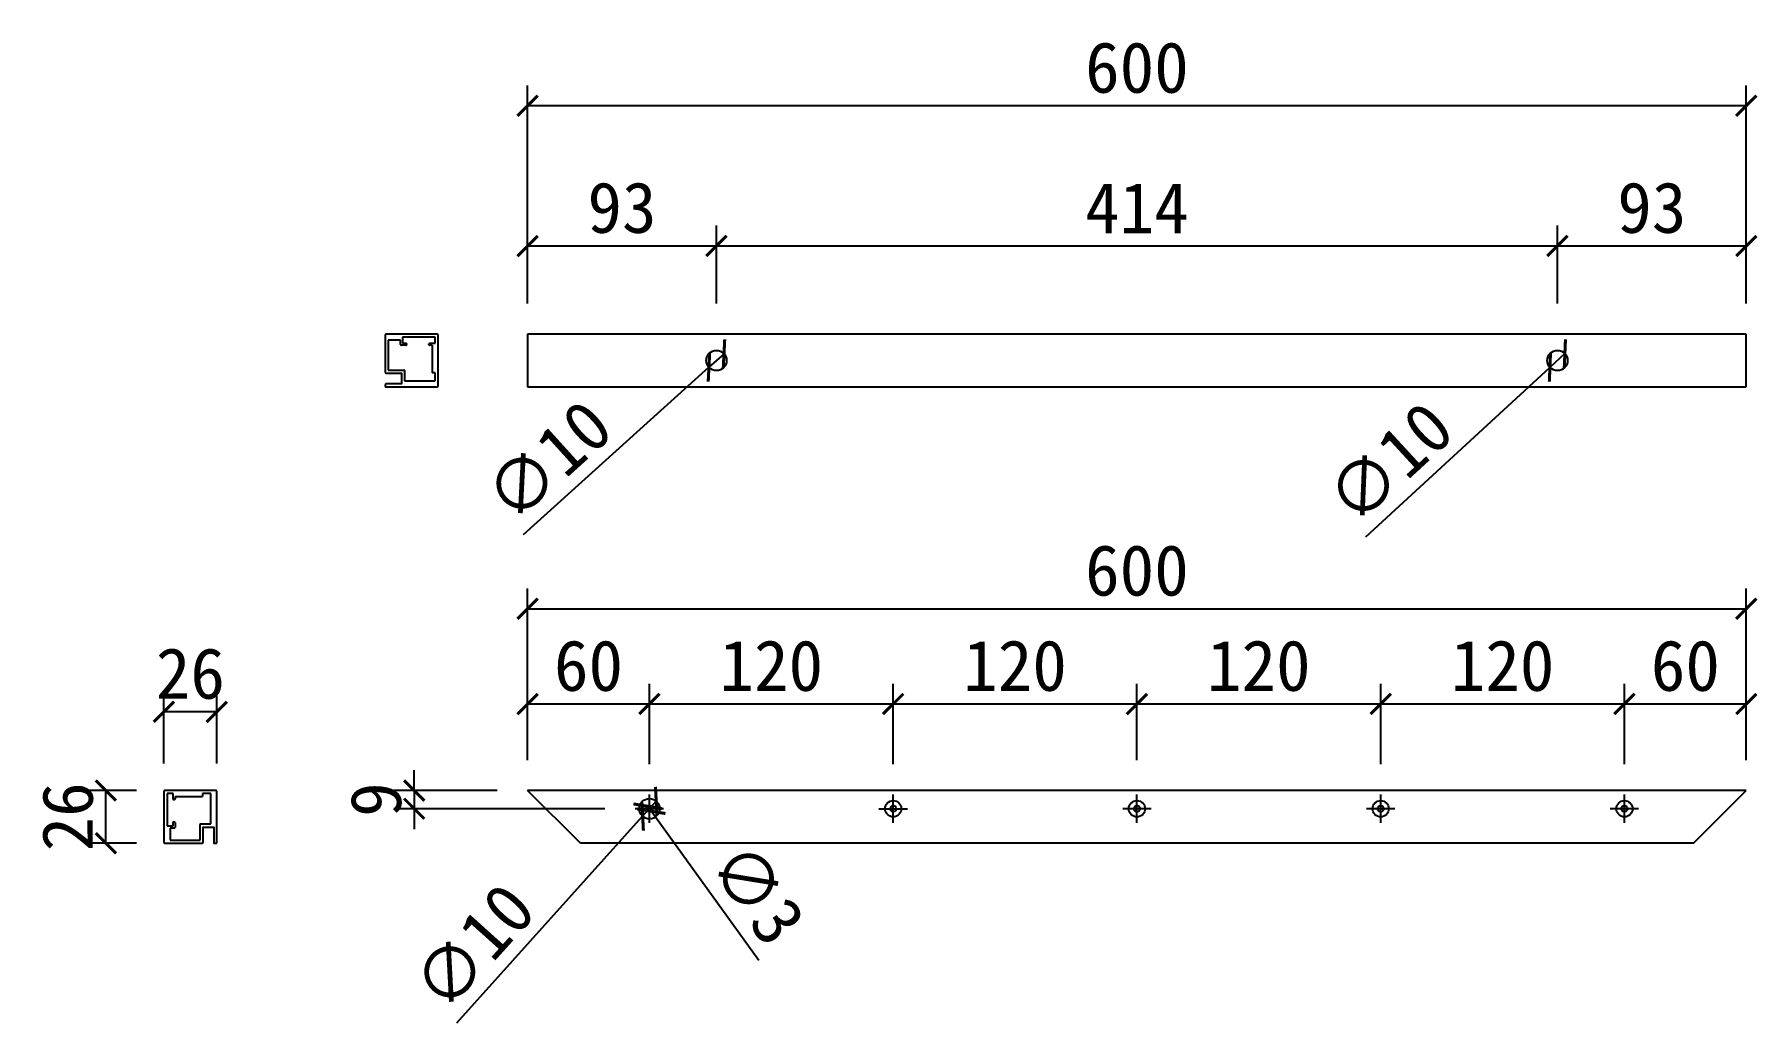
# Model space of a CAD drawing. Header units: millimetres. Extents: x -44117 to 256353, y -2095463 to 65325.
# Drawn here: x -28599 to -27751, y 29439 to 29926 of the extents above; entities that cross this region are included whole.
import ezdxf

# ---------------------------------------------------------------- set-up
doc = ezdxf.new("R2010")
doc.units = ezdxf.units.MM
doc.header["$LTSCALE"] = 10
doc.linetypes.add('CENTER', pattern=[50.8, 31.75, -6.35, 6.35, -6.35])
doc.layers.add('도면층2', color=3, linetype='CENTER')
doc.dimstyles.new('ISO-25', dxfattribs={"dimtxt": 2.5, "dimasz": 2.5, "dimexe": 1, "dimexo": 1, "dimtad": 1, "dimtxsty": 'Standard', "dimblk": 'ARCHTICK', "dimcen": 2.5, "dimadec": 0, "dimazin": 0, "dimtfac": 1, "dimtmove": 0, "dimatfit": 3, "dimfxl": 0, "dimarcsym": 0})

# ---------------------------------------------------------------- blocks, each defined once
blk = doc.blocks.new('_ArchTick')
at = {"color": 0, "linetype": 'ByBlock', "const_width": 0.15}
blk.add_lwpolyline([(-0.5, -0.5), (0.5, 0.5)], dxfattribs=at)
blk = doc.blocks.new('*D770')
at = {"color": 0, "lineweight": -2}
for p, q in [((-28535.74, 29566.75), (-28535.74, 29602.26)), ((-28509.74, 29566.75), (-28509.74, 29602.26)), ((-28509.74, 29592.26), (-28535.74, 29592.26))]:
    blk.add_line(p, q, dxfattribs=at)
at = {"layer": 'Defpoints', "color": 0}
for p in [(-28535.74, 29592.26), (-28535.74, 29551.75), (-28509.74, 29551.75)]:
    blk.add_point(p, dxfattribs=at)
at = {"color": 0, "lineweight": -2, "xscale": 10, "yscale": 10, "zscale": 10, "rotation": 180}
blk.add_blockref('_ArchTick', (-28535.74, 29592.26), dxfattribs=at)
at = {"color": 0, "lineweight": -2, "xscale": 10, "yscale": 10, "zscale": 10}
blk.add_blockref('_ArchTick', (-28509.74, 29592.26), dxfattribs=at)
at = {"color": 0, "insert": (-28522.74, 29611.01), "char_height": 25, "attachment_point": 5}
blk.add_mtext('26', dxfattribs=at)
blk = doc.blocks.new('*D771')
at = {"color": 0, "lineweight": -2}
for p, q in [((-28549.23, 29553.53), (-28574.34, 29553.53)), ((-28564.34, 29527.53), (-28564.34, 29553.53)), ((-28549.23, 29527.53), (-28574.34, 29527.53))]:
    blk.add_line(p, q, dxfattribs=at)
at = {"layer": 'Defpoints', "color": 0}
for p in [(-28564.34, 29553.53), (-28534.23, 29553.53), (-28534.23, 29527.53)]:
    blk.add_point(p, dxfattribs=at)
at = {"color": 0, "lineweight": -2, "xscale": 10, "yscale": 10, "zscale": 10}
for p, rotation in [((-28564.34, 29553.53), 90), ((-28564.34, 29527.53), 270)]:
    blk.add_blockref('_ArchTick', p, dxfattribs=dict(at, rotation=rotation))
at = {"color": 0, "insert": (-28583.09, 29540.53), "char_height": 25, "attachment_point": 5, "rotation": 90}
blk.add_mtext('26', dxfattribs=at)
blk = doc.blocks.new('*D772')
at = {"color": 0, "lineweight": -2}
for p, q in [((-28356.74, 29568.53), (-28356.74, 29653.05)), ((-27756.74, 29568.53), (-27756.74, 29653.05)), ((-28356.74, 29643.05), (-27756.74, 29643.05))]:
    blk.add_line(p, q, dxfattribs=at)
at = {"layer": 'Defpoints', "color": 0}
for p in [(-27756.74, 29643.05), (-28356.74, 29553.53), (-27756.74, 29553.53)]:
    blk.add_point(p, dxfattribs=at)
at = {"color": 0, "lineweight": -2, "xscale": 10, "yscale": 10, "zscale": 10, "rotation": 180}
blk.add_blockref('_ArchTick', (-28356.74, 29643.05), dxfattribs=at)
at = {"color": 0, "lineweight": -2, "xscale": 10, "yscale": 10, "zscale": 10}
blk.add_blockref('_ArchTick', (-27756.74, 29643.05), dxfattribs=at)
at = {"color": 0, "insert": (-28056.74, 29661.8), "char_height": 25, "attachment_point": 5}
blk.add_mtext('600', dxfattribs=at)
blk = doc.blocks.new('*D773')
at = {"color": 0, "lineweight": -2}
for p, q in [((-28412.53, 29553.53), (-28412.53, 29563.53)), ((-28371.74, 29553.53), (-28422.53, 29553.53)), ((-28412.53, 29553.53), (-28412.53, 29544.53)), ((-28318.74, 29544.53), (-28422.53, 29544.53)), ((-28412.53, 29544.53), (-28412.53, 29534.53))]:
    blk.add_line(p, q, dxfattribs=at)
at = {"layer": 'Defpoints', "color": 0}
for p in [(-28356.74, 29553.53), (-28412.53, 29544.53), (-28303.74, 29544.53)]:
    blk.add_point(p, dxfattribs=at)
at = {"color": 0, "lineweight": -2, "xscale": 10, "yscale": 10, "zscale": 10}
for p, rotation in [((-28412.53, 29553.53), 270), ((-28412.53, 29544.53), 90)]:
    blk.add_blockref('_ArchTick', p, dxfattribs=dict(at, rotation=rotation))
at = {"color": 0, "insert": (-28431.28, 29549.03), "char_height": 25, "attachment_point": 5, "rotation": 90}
blk.add_mtext('9', dxfattribs=at)
blk = doc.blocks.new('*D759')
at = {"color": 0, "lineweight": -2}
for p, q in [((-28297.62, 29545.75), (-28297.62, 29545.75)), ((-28297.62, 29545.75), (-28295.86, 29543.31)), ((-28242.95, 29469.81), (-28295.86, 29543.31))]:
    blk.add_line(p, q, dxfattribs=at)
at = {"layer": 'Defpoints', "color": 0}
for p in [(-28297.62, 29545.75), (-28295.86, 29543.31)]:
    blk.add_point(p, dxfattribs=at)
at = {"color": 0, "lineweight": -2, "xscale": 10, "yscale": 10, "zscale": 10}
for p, rotation in [((-28297.62, 29545.75), 305.7508162473641), ((-28295.86, 29543.31), 125.7508162473641)]:
    blk.add_blockref('_ArchTick', p, dxfattribs=dict(at, rotation=rotation))
at = {"color": 0, "insert": (-28243.56, 29502.75), "char_height": 25, "attachment_point": 5, "rotation": 305.75082}
blk.add_mtext('∅3', dxfattribs=at)
blk = doc.blocks.new('*D760')
at = {"color": 0, "lineweight": -2}
for p, q in [((-28356.74, 29568.53), (-28356.74, 29606.13)), ((-28296.74, 29566.53), (-28296.74, 29606.13)), ((-28356.74, 29596.13), (-28296.74, 29596.13))]:
    blk.add_line(p, q, dxfattribs=at)
at = {"layer": 'Defpoints', "color": 0}
for p in [(-28296.74, 29596.13), (-28356.74, 29553.53), (-28296.74, 29551.53)]:
    blk.add_point(p, dxfattribs=at)
at = {"color": 0, "lineweight": -2, "xscale": 10, "yscale": 10, "zscale": 10, "rotation": 180}
blk.add_blockref('_ArchTick', (-28356.74, 29596.13), dxfattribs=at)
at = {"color": 0, "lineweight": -2, "xscale": 10, "yscale": 10, "zscale": 10}
blk.add_blockref('_ArchTick', (-28296.74, 29596.13), dxfattribs=at)
at = {"color": 0, "insert": (-28326.74, 29614.88), "char_height": 25, "attachment_point": 5}
blk.add_mtext('60', dxfattribs=at)
blk = doc.blocks.new('*D761')
at = {"color": 0, "lineweight": -2}
for p, q in [((-28296.74, 29566.53), (-28296.74, 29606.13)), ((-28176.74, 29566.53), (-28176.74, 29606.13)), ((-28296.74, 29596.13), (-28176.74, 29596.13))]:
    blk.add_line(p, q, dxfattribs=at)
at = {"layer": 'Defpoints', "color": 0}
for p in [(-28176.74, 29596.13), (-28296.74, 29551.53), (-28176.74, 29551.53)]:
    blk.add_point(p, dxfattribs=at)
at = {"color": 0, "lineweight": -2, "xscale": 10, "yscale": 10, "zscale": 10, "rotation": 180}
blk.add_blockref('_ArchTick', (-28296.74, 29596.13), dxfattribs=at)
at = {"color": 0, "lineweight": -2, "xscale": 10, "yscale": 10, "zscale": 10}
blk.add_blockref('_ArchTick', (-28176.74, 29596.13), dxfattribs=at)
at = {"color": 0, "insert": (-28236.74, 29614.88), "char_height": 25, "attachment_point": 5}
blk.add_mtext('120', dxfattribs=at)
blk = doc.blocks.new('*D762')
at = {"color": 0, "lineweight": -2}
for p, q in [((-28176.74, 29566.53), (-28176.74, 29606.13)), ((-28056.74, 29568.53), (-28056.74, 29606.13)), ((-28176.74, 29596.13), (-28056.74, 29596.13))]:
    blk.add_line(p, q, dxfattribs=at)
at = {"layer": 'Defpoints', "color": 0}
for p in [(-28056.74, 29596.13), (-28176.74, 29551.53), (-28056.74, 29553.53)]:
    blk.add_point(p, dxfattribs=at)
at = {"color": 0, "lineweight": -2, "xscale": 10, "yscale": 10, "zscale": 10, "rotation": 180}
blk.add_blockref('_ArchTick', (-28176.74, 29596.13), dxfattribs=at)
at = {"color": 0, "lineweight": -2, "xscale": 10, "yscale": 10, "zscale": 10}
blk.add_blockref('_ArchTick', (-28056.74, 29596.13), dxfattribs=at)
at = {"color": 0, "insert": (-28116.74, 29614.88), "char_height": 25, "attachment_point": 5}
blk.add_mtext('120', dxfattribs=at)
blk = doc.blocks.new('*D763')
at = {"color": 0, "lineweight": -2}
for p, q in [((-28056.74, 29568.53), (-28056.74, 29606.13)), ((-27936.74, 29566.53), (-27936.74, 29606.13)), ((-28056.74, 29596.13), (-27936.74, 29596.13))]:
    blk.add_line(p, q, dxfattribs=at)
at = {"layer": 'Defpoints', "color": 0}
for p in [(-27936.74, 29596.13), (-28056.74, 29553.53), (-27936.74, 29551.53)]:
    blk.add_point(p, dxfattribs=at)
at = {"color": 0, "lineweight": -2, "xscale": 10, "yscale": 10, "zscale": 10, "rotation": 180}
blk.add_blockref('_ArchTick', (-28056.74, 29596.13), dxfattribs=at)
at = {"color": 0, "lineweight": -2, "xscale": 10, "yscale": 10, "zscale": 10}
blk.add_blockref('_ArchTick', (-27936.74, 29596.13), dxfattribs=at)
at = {"color": 0, "insert": (-27996.74, 29614.88), "char_height": 25, "attachment_point": 5}
blk.add_mtext('120', dxfattribs=at)
blk = doc.blocks.new('*D764')
at = {"color": 0, "lineweight": -2}
for p, q in [((-27936.74, 29566.53), (-27936.74, 29606.13)), ((-27816.74, 29566.53), (-27816.74, 29606.13)), ((-27936.74, 29596.13), (-27816.74, 29596.13))]:
    blk.add_line(p, q, dxfattribs=at)
at = {"layer": 'Defpoints', "color": 0}
for p in [(-27816.74, 29596.13), (-27936.74, 29551.53), (-27816.74, 29551.53)]:
    blk.add_point(p, dxfattribs=at)
at = {"color": 0, "lineweight": -2, "xscale": 10, "yscale": 10, "zscale": 10, "rotation": 180}
blk.add_blockref('_ArchTick', (-27936.74, 29596.13), dxfattribs=at)
at = {"color": 0, "lineweight": -2, "xscale": 10, "yscale": 10, "zscale": 10}
blk.add_blockref('_ArchTick', (-27816.74, 29596.13), dxfattribs=at)
at = {"color": 0, "insert": (-27876.74, 29614.88), "char_height": 25, "attachment_point": 5}
blk.add_mtext('120', dxfattribs=at)
blk = doc.blocks.new('*D765')
at = {"color": 0, "lineweight": -2}
for p, q in [((-27816.74, 29566.53), (-27816.74, 29606.13)), ((-27756.74, 29568.53), (-27756.74, 29606.13)), ((-27816.74, 29596.13), (-27756.74, 29596.13))]:
    blk.add_line(p, q, dxfattribs=at)
at = {"layer": 'Defpoints', "color": 0}
for p in [(-27756.74, 29596.13), (-27816.74, 29551.53), (-27756.74, 29553.53)]:
    blk.add_point(p, dxfattribs=at)
at = {"color": 0, "lineweight": -2, "xscale": 10, "yscale": 10, "zscale": 10, "rotation": 180}
blk.add_blockref('_ArchTick', (-27816.74, 29596.13), dxfattribs=at)
at = {"color": 0, "lineweight": -2, "xscale": 10, "yscale": 10, "zscale": 10}
blk.add_blockref('_ArchTick', (-27756.74, 29596.13), dxfattribs=at)
at = {"color": 0, "insert": (-27786.74, 29614.88), "char_height": 25, "attachment_point": 5}
blk.add_mtext('60', dxfattribs=at)
blk = doc.blocks.new('*D774')
at = {"color": 0, "lineweight": -2}
for p, q in [((-28293.4, 29548.25), (-28300.08, 29540.81)), ((-28293.4, 29548.25), (-28293.4, 29548.25)), ((-28391.53, 29439.13), (-28300.08, 29540.81))]:
    blk.add_line(p, q, dxfattribs=at)
at = {"layer": 'Defpoints', "color": 0}
for p in [(-28293.4, 29548.25), (-28300.08, 29540.81)]:
    blk.add_point(p, dxfattribs=at)
at = {"color": 0, "lineweight": -2, "xscale": 10, "yscale": 10, "zscale": 10}
for p, rotation in [((-28293.4, 29548.25), 228.0338680037764), ((-28300.08, 29540.81), 48.03386800377635)]:
    blk.add_blockref('_ArchTick', p, dxfattribs=dict(at, rotation=rotation))
at = {"color": 0, "insert": (-28383.18, 29476.45), "char_height": 25, "attachment_point": 5, "rotation": 48.03387}
blk.add_mtext('∅10', dxfattribs=at)
blk = doc.blocks.new('*D766')
at = {"color": 0, "lineweight": -2}
for p, q in [((-28260.03, 29768.65), (-28267.45, 29761.95)), ((-28260.03, 29768.65), (-28260.03, 29768.65)), ((-28358.66, 29679.56), (-28267.45, 29761.95))]:
    blk.add_line(p, q, dxfattribs=at)
at = {"layer": 'Defpoints', "color": 0}
for p in [(-28260.03, 29768.65), (-28267.45, 29761.95)]:
    blk.add_point(p, dxfattribs=at)
at = {"color": 0, "lineweight": -2, "xscale": 10, "yscale": 10, "zscale": 10}
for p, rotation in [((-28260.03, 29768.65), 222.0917507186768), ((-28267.45, 29761.95), 42.09175071867684)]:
    blk.add_blockref('_ArchTick', p, dxfattribs=dict(at, rotation=rotation))
at = {"color": 0, "insert": (-28346.49, 29715.82), "char_height": 25, "attachment_point": 5, "rotation": 42.09175}
blk.add_mtext('∅10', dxfattribs=at)
blk = doc.blocks.new('*D767')
at = {"color": 0, "lineweight": -2}
for p, q in [((-27846.06, 29768.68), (-27853.42, 29761.91)), ((-27846.06, 29768.68), (-27846.06, 29768.68)), ((-27944.09, 29678.46), (-27853.42, 29761.91))]:
    blk.add_line(p, q, dxfattribs=at)
at = {"layer": 'Defpoints', "color": 0}
for p in [(-27846.06, 29768.68), (-27853.42, 29761.91)]:
    blk.add_point(p, dxfattribs=at)
at = {"color": 0, "lineweight": -2, "xscale": 10, "yscale": 10, "zscale": 10}
for p, rotation in [((-27846.06, 29768.68), 222.6238443564663), ((-27853.42, 29761.91), 42.62384435646627)]:
    blk.add_blockref('_ArchTick', p, dxfattribs=dict(at, rotation=rotation))
at = {"color": 0, "insert": (-27932.26, 29714.83), "char_height": 25, "attachment_point": 5, "rotation": 42.62384}
blk.add_mtext('∅10', dxfattribs=at)
blk = doc.blocks.new('*D768')
at = {"color": 0, "lineweight": -2}
for p, q in [((-28356.74, 29793.3), (-28356.74, 29831.71)), ((-28263.74, 29793.3), (-28263.74, 29831.71)), ((-28356.74, 29821.71), (-28263.74, 29821.71))]:
    blk.add_line(p, q, dxfattribs=at)
at = {"layer": 'Defpoints', "color": 0}
for p in [(-28263.74, 29821.71), (-28356.74, 29778.3), (-28263.74, 29778.3)]:
    blk.add_point(p, dxfattribs=at)
at = {"color": 0, "lineweight": -2, "xscale": 10, "yscale": 10, "zscale": 10, "rotation": 180}
blk.add_blockref('_ArchTick', (-28356.74, 29821.71), dxfattribs=at)
at = {"color": 0, "lineweight": -2, "xscale": 10, "yscale": 10, "zscale": 10}
blk.add_blockref('_ArchTick', (-28263.74, 29821.71), dxfattribs=at)
at = {"color": 0, "insert": (-28310.24, 29840.46), "char_height": 25, "attachment_point": 5}
blk.add_mtext('93', dxfattribs=at)
blk = doc.blocks.new('*D757')
at = {"color": 0, "lineweight": -2}
for p, q in [((-28263.74, 29793.3), (-28263.74, 29831.71)), ((-27849.74, 29793.3), (-27849.74, 29831.71)), ((-28263.74, 29821.71), (-27849.74, 29821.71))]:
    blk.add_line(p, q, dxfattribs=at)
at = {"layer": 'Defpoints', "color": 0}
for p in [(-27849.74, 29821.71), (-28263.74, 29778.3), (-27849.74, 29778.3)]:
    blk.add_point(p, dxfattribs=at)
at = {"color": 0, "lineweight": -2, "xscale": 10, "yscale": 10, "zscale": 10, "rotation": 180}
blk.add_blockref('_ArchTick', (-28263.74, 29821.71), dxfattribs=at)
at = {"color": 0, "lineweight": -2, "xscale": 10, "yscale": 10, "zscale": 10}
blk.add_blockref('_ArchTick', (-27849.74, 29821.71), dxfattribs=at)
at = {"color": 0, "insert": (-28056.74, 29840.46), "char_height": 25, "attachment_point": 5}
blk.add_mtext('414', dxfattribs=at)
blk = doc.blocks.new('*D769')
at = {"color": 0, "lineweight": -2}
for p, q in [((-27849.74, 29793.3), (-27849.74, 29831.71)), ((-27756.74, 29793.3), (-27756.74, 29831.71)), ((-27849.74, 29821.71), (-27756.74, 29821.71))]:
    blk.add_line(p, q, dxfattribs=at)
at = {"layer": 'Defpoints', "color": 0}
for p in [(-27756.74, 29821.71), (-27849.74, 29778.3), (-27756.74, 29778.3)]:
    blk.add_point(p, dxfattribs=at)
at = {"color": 0, "lineweight": -2, "xscale": 10, "yscale": 10, "zscale": 10, "rotation": 180}
blk.add_blockref('_ArchTick', (-27849.74, 29821.71), dxfattribs=at)
at = {"color": 0, "lineweight": -2, "xscale": 10, "yscale": 10, "zscale": 10}
blk.add_blockref('_ArchTick', (-27756.74, 29821.71), dxfattribs=at)
at = {"color": 0, "insert": (-27803.24, 29840.46), "char_height": 25, "attachment_point": 5}
blk.add_mtext('93', dxfattribs=at)
blk = doc.blocks.new('*D758')
at = {"color": 0, "lineweight": -2}
for p, q in [((-28356.74, 29793.3), (-28356.74, 29900.73)), ((-27756.74, 29793.3), (-27756.74, 29900.73)), ((-27756.74, 29890.73), (-28356.74, 29890.73))]:
    blk.add_line(p, q, dxfattribs=at)
at = {"layer": 'Defpoints', "color": 0}
for p in [(-28356.74, 29890.73), (-28356.74, 29778.3), (-27756.74, 29778.3)]:
    blk.add_point(p, dxfattribs=at)
at = {"color": 0, "lineweight": -2, "xscale": 10, "yscale": 10, "zscale": 10, "rotation": 180}
blk.add_blockref('_ArchTick', (-28356.74, 29890.73), dxfattribs=at)
at = {"color": 0, "lineweight": -2, "xscale": 10, "yscale": 10, "zscale": 10}
blk.add_blockref('_ArchTick', (-27756.74, 29890.73), dxfattribs=at)
at = {"color": 0, "insert": (-28056.74, 29909.48), "char_height": 25, "attachment_point": 5}
blk.add_mtext('600', dxfattribs=at)

msp = doc.modelspace()

# ---------------------------------------------------------------- linework, layer by layer
for p, q in [((-28419.28329, 29775.29698), (-28425.28329, 29775.29698)), ((-28425.28329, 29775.29698), (-28425.28329, 29760.49698)), ((-28419.28329, 29773.09698), (-28419.28329, 29775.29698)), ((-28402.28329, 29776.79698), (-28418.28329, 29776.79698)), ((-28418.28329, 29776.79698), (-28418.28329, 29773.79698)), ((-28402.28329, 29773.79698), (-28402.28329, 29776.79698)), ((-27756.74033, 29778.29698), (-28356.74033, 29778.29698)), ((-28356.74033, 29778.29698), (-28356.74033, 29752.29698)), ((-27756.74033, 29752.29698), (-27756.74033, 29778.29698)), ((-28416.58329, 29772.79698), (-28418.98329, 29772.79698)), ((-28418.28329, 29773.79698), (-28416.58329, 29773.79698)), ((-28416.28329, 29773.49698), (-28416.28329, 29773.09698)), ((-28405.28329, 29773.09698), (-28405.28329, 29773.49698)), ((-28404.98329, 29773.79698), (-28402.28329, 29773.79698)), ((-28403.78329, 29772.79698), (-28404.98329, 29772.79698)), ((-28403.78329, 29772.79698), (-28403.78329, 29759.29698)), ((-28425.28329, 29760.49698), (-28418.78329, 29760.49698)), ((-28418.78329, 29760.49698), (-28417.58329, 29760.49698)), ((-28417.28329, 29760.19698), (-28417.28329, 29758.99698)), ((-28417.28329, 29758.99698), (-28417.28329, 29755.29698)), ((-28417.28329, 29758.99698), (-28417.28329, 29758.99698)), ((-28402.28329, 29759.29698), (-28403.78329, 29759.29698)), ((-28402.28329, 29755.29698), (-28402.28329, 29759.29698)), ((-28417.28329, 29755.29698), (-28402.28329, 29755.29698)), ((-28356.74033, 29752.29698), (-27756.74033, 29752.29698)), ((-28531.23543, 29552.02779), (-28534.23543, 29552.02779)), ((-28534.23543, 29552.02779), (-28534.23543, 29536.02779)), ((-28531.23543, 29549.32779), (-28531.23543, 29552.02779)), ((-28530.53543, 29549.02779), (-28530.93543, 29549.02779)), ((-28530.23543, 29550.52779), (-28530.23543, 29549.32779)), ((-28530.23543, 29550.52779), (-28516.73543, 29550.52779)), ((-28512.73543, 29552.02779), (-28516.73543, 29552.02779)), ((-28516.73543, 29552.02779), (-28516.73543, 29550.52779)), ((-28512.73543, 29537.02779), (-28512.73543, 29552.02779)), ((-27756.74033, 29553.52779), (-28356.74033, 29553.52779)), ((-28330.74033, 29527.52779), (-28356.74033, 29553.52779)), ((-27782.74033, 29527.52779), (-27756.74033, 29553.52779)), ((-28531.23543, 29536.02779), (-28531.23543, 29537.72779)), ((-28530.93543, 29538.02779), (-28530.53543, 29538.02779)), ((-28530.23543, 29537.72779), (-28530.23543, 29535.32779)), ((-28534.23543, 29536.02779), (-28531.23543, 29536.02779)), ((-28530.53543, 29535.02779), (-28532.73543, 29535.02779)), ((-28532.73543, 29535.02779), (-28532.73543, 29529.02779)), ((-28532.73543, 29529.02779), (-28517.93543, 29529.02779)), ((-28517.93543, 29535.52779), (-28517.93543, 29536.72779)), ((-28517.93543, 29529.02779), (-28517.93543, 29535.52779)), ((-28517.63543, 29537.02779), (-28516.43543, 29537.02779)), ((-28516.43543, 29537.02779), (-28512.73543, 29537.02779)), ((-28516.43543, 29537.02779), (-28516.43543, 29537.02779)), ((-27782.74033, 29527.52779), (-28330.74033, 29527.52779))]:
    msp.add_line(p, q)
for points in [[(-28426.48329, 29753.79711, 0.414213562), (-28426.78329, 29753.49711), (-28426.78329, 29752.59698, 0.414213562), (-28426.48329, 29752.29698), (-28401.28329, 29752.29698, 0.414213562), (-28400.78329, 29752.79698), (-28400.78329, 29777.79698, 0.414213562), (-28401.28329, 29778.29698), (-28426.28329, 29778.29698, 0.414213562), (-28426.78329, 29777.79698), (-28426.78329, 29759.49698, 0.414213562), (-28426.28329, 29758.99698), (-28418.78329, 29758.99698), (-28418.78329, 29753.79698), (-28426.48329, 29753.79698)], [(-28511.23556, 29527.82779, 0.414213562), (-28510.93556, 29527.52779), (-28510.03543, 29527.52779, 0.414213562), (-28509.73543, 29527.82779), (-28509.73543, 29553.02779, 0.414213562), (-28510.23543, 29553.52779), (-28535.23543, 29553.52779, 0.414213562), (-28535.73543, 29553.02779), (-28535.73543, 29528.02779, 0.414213562), (-28535.23543, 29527.52779), (-28516.93543, 29527.52779, 0.414213562), (-28516.43543, 29528.02779), (-28516.43543, 29535.52779), (-28511.23543, 29535.52779), (-28511.23543, 29527.82779)]]:
    msp.add_lwpolyline(points, format="xyb")
for centre, radius in [((-28263.74033, 29765.29698), 5), ((-27849.74033, 29765.29698), 5), ((-28296.74033, 29544.52779), 5), ((-28296.74033, 29544.52779), 1.5), ((-28176.74033, 29544.52779), 4), ((-28176.74033, 29544.52779), 1.5), ((-28056.74033, 29544.52779), 4), ((-28056.74033, 29544.52779), 1.5), ((-27936.74033, 29544.52779), 4), ((-27936.74033, 29544.52779), 1.5), ((-27816.74033, 29544.52779), 4), ((-27816.74033, 29544.52779), 1.5)]:
    msp.add_circle(centre, radius)
for centre, start, end in [((-28418.98329, 29773.09698), 180, 270), ((-28416.58329, 29773.49698), 0, 90), ((-28416.58329, 29773.09698), 270, 0), ((-28404.98329, 29773.49698), 90, 180), ((-28404.98329, 29773.09698), 180, 270), ((-28417.58329, 29760.19698), 360, 90), ((-28530.93543, 29549.32779), 180, 270), ((-28530.53543, 29549.32779), 270, 0), ((-28530.93543, 29537.72779), 90, 180), ((-28530.53543, 29537.72779), 360, 90), ((-28530.53543, 29535.32779), 270, 0), ((-28517.63543, 29536.72779), 90, 180)]:
    msp.add_arc(centre, 0.3, start, end)
at = {"layer": '도면층2'}
for p, q in [((-28296.74033, 29537.52779), (-28296.74033, 29551.52779)), ((-28176.74033, 29537.52779), (-28176.74033, 29551.52779)), ((-28056.74033, 29537.52779), (-28056.74033, 29551.52779)), ((-27936.74033, 29537.52779), (-27936.74033, 29551.52779)), ((-27816.74033, 29537.52779), (-27816.74033, 29551.52779)), ((-28289.74033, 29544.52779), (-28303.74033, 29544.52779)), ((-28183.74033, 29544.52779), (-28169.74033, 29544.52779)), ((-28049.74033, 29544.52779), (-28063.74033, 29544.52779)), ((-27929.74033, 29544.52779), (-27943.74033, 29544.52779)), ((-27809.74033, 29544.52779), (-27823.74033, 29544.52779))]:
    msp.add_line(p, q, dxfattribs=at)

# ---------------------------------------------------------------- dimensions: what is measured, and where the dimension line sits
for base, p1, p2, override, picture, middle in [((-28356.74033, 29890.73332), (-27756.74033, 29778.29698), (-28356.74033, 29778.29698), {"dimscale": 10, "dimasz": 1, "dimexo": 1.5}, '*D758', (-28056.74033, 29909.48332)), ((-28263.74033, 29821.71268), (-28356.74033, 29778.29698), (-28263.74033, 29778.29698), {"dimscale": 10, "dimasz": 1, "dimexo": 1.5}, '*D768', (-28310.24033, 29840.46268)), ((-27849.74033, 29821.71268), (-28263.74033, 29778.29698), (-27849.74033, 29778.29698), {"dimscale": 10, "dimasz": 1, "dimexo": 1.5, "dimtmove": 1}, '*D757', (-28056.74033, 29840.46268)), ((-27756.74033, 29821.71268), (-27849.74033, 29778.29698), (-27756.74033, 29778.29698), {"dimscale": 10, "dimasz": 1, "dimexo": 1.5, "dimtmove": 1}, '*D769', (-27803.24033, 29840.46268)), ((-27756.74033, 29643.05086), (-28356.74033, 29553.52779), (-27756.74033, 29553.52779), {"dimscale": 10, "dimasz": 1, "dimexo": 1.5}, '*D772', (-28056.74033, 29661.80086)), ((-28296.74033, 29596.13246), (-28356.74033, 29553.52779), (-28296.74033, 29551.52779), {"dimscale": 10, "dimasz": 1, "dimexo": 1.5}, '*D760', (-28326.74033, 29614.88246)), ((-28176.74033, 29596.13246), (-28296.74033, 29551.52779), (-28176.74033, 29551.52779), {"dimscale": 10, "dimasz": 1, "dimexo": 1.5}, '*D761', (-28236.74033, 29614.88246)), ((-28056.74033, 29596.13246), (-28176.74033, 29551.52779), (-28056.74033, 29553.52779), {"dimscale": 10, "dimasz": 1, "dimexo": 1.5}, '*D762', (-28116.74033, 29614.88246)), ((-27936.74033, 29596.13246), (-28056.74033, 29553.52779), (-27936.74033, 29551.52779), {"dimscale": 10, "dimasz": 1, "dimexo": 1.5}, '*D763', (-27996.74033, 29614.88246)), ((-27816.74033, 29596.13246), (-27936.74033, 29551.52779), (-27816.74033, 29551.52779), {"dimscale": 10, "dimasz": 1, "dimexo": 1.5}, '*D764', (-27876.74033, 29614.88246)), ((-27756.74033, 29596.13246), (-27816.74033, 29551.52779), (-27756.74033, 29553.52779), {"dimscale": 10, "dimasz": 1, "dimexo": 1.5}, '*D765', (-27786.74033, 29614.88246))]:
    dim = msp.add_linear_dim(base=base, p1=p1, p2=p2, dimstyle='ISO-25', override=override)
    dim.commit()
    dim.dimension.update_dxf_attribs({"geometry": picture, "text_midpoint": middle})
for p1, p2, picture, middle in [((-28260.02997, 29768.64858), (-28267.45069, 29761.94538), '*D766', (-28333.91986, 29701.90326)), ((-27846.06125, 29768.68289), (-27853.41941, 29761.91107), '*D767', (-27919.56625, 29701.03511)), ((-28293.39687, 29548.24549), (-28300.08379, 29540.81009), '*D774', (-28369.23979, 29463.9132)), ((-28297.61672, 29545.74514), (-28295.86394, 29543.31044), '*D759', (-28258.77387, 29491.79064))]:
    dim = msp.add_diameter_dim_2p(p1=p1, p2=p2, dimstyle='ISO-25', override={"dimscale": 10, "dimasz": 1, "dimexo": 1.5})
    dim.commit()
    dim.dimension.update_dxf_attribs({"geometry": picture, "text_midpoint": middle, "dimtype": 163})
dim = msp.add_linear_dim(base=(-28535.73543, 29592.26475), p1=(-28509.73543, 29551.75209), p2=(-28535.73543, 29551.75209), dimstyle='ISO-25', override={"dimscale": 10, "dimasz": 1, "dimexo": 1.5})
dim.commit()
dim.dimension.update_dxf_attribs({"geometry": '*D770', "text_midpoint": (-28522.73543, 29592.26475), "dimtype": 160})
for base, p1, p2, picture, middle in [((-28412.5324, 29544.52779), (-28356.74033, 29553.52779), (-28303.74033, 29544.52779), '*D773', (-28412.5324, 29549.02779)), ((-28564.3424, 29553.52779), (-28534.23335, 29527.52779), (-28534.23335, 29553.52779), '*D771', (-28564.3424, 29540.52779))]:
    dim = msp.add_linear_dim(base=base, p1=p1, p2=p2, angle=90, dimstyle='ISO-25', override={"dimscale": 10, "dimasz": 1, "dimexo": 1.5})
    dim.commit()
    dim.dimension.update_dxf_attribs({"geometry": picture, "text_midpoint": middle, "dimtype": 160})

doc.saveas('drawing.dxf')
